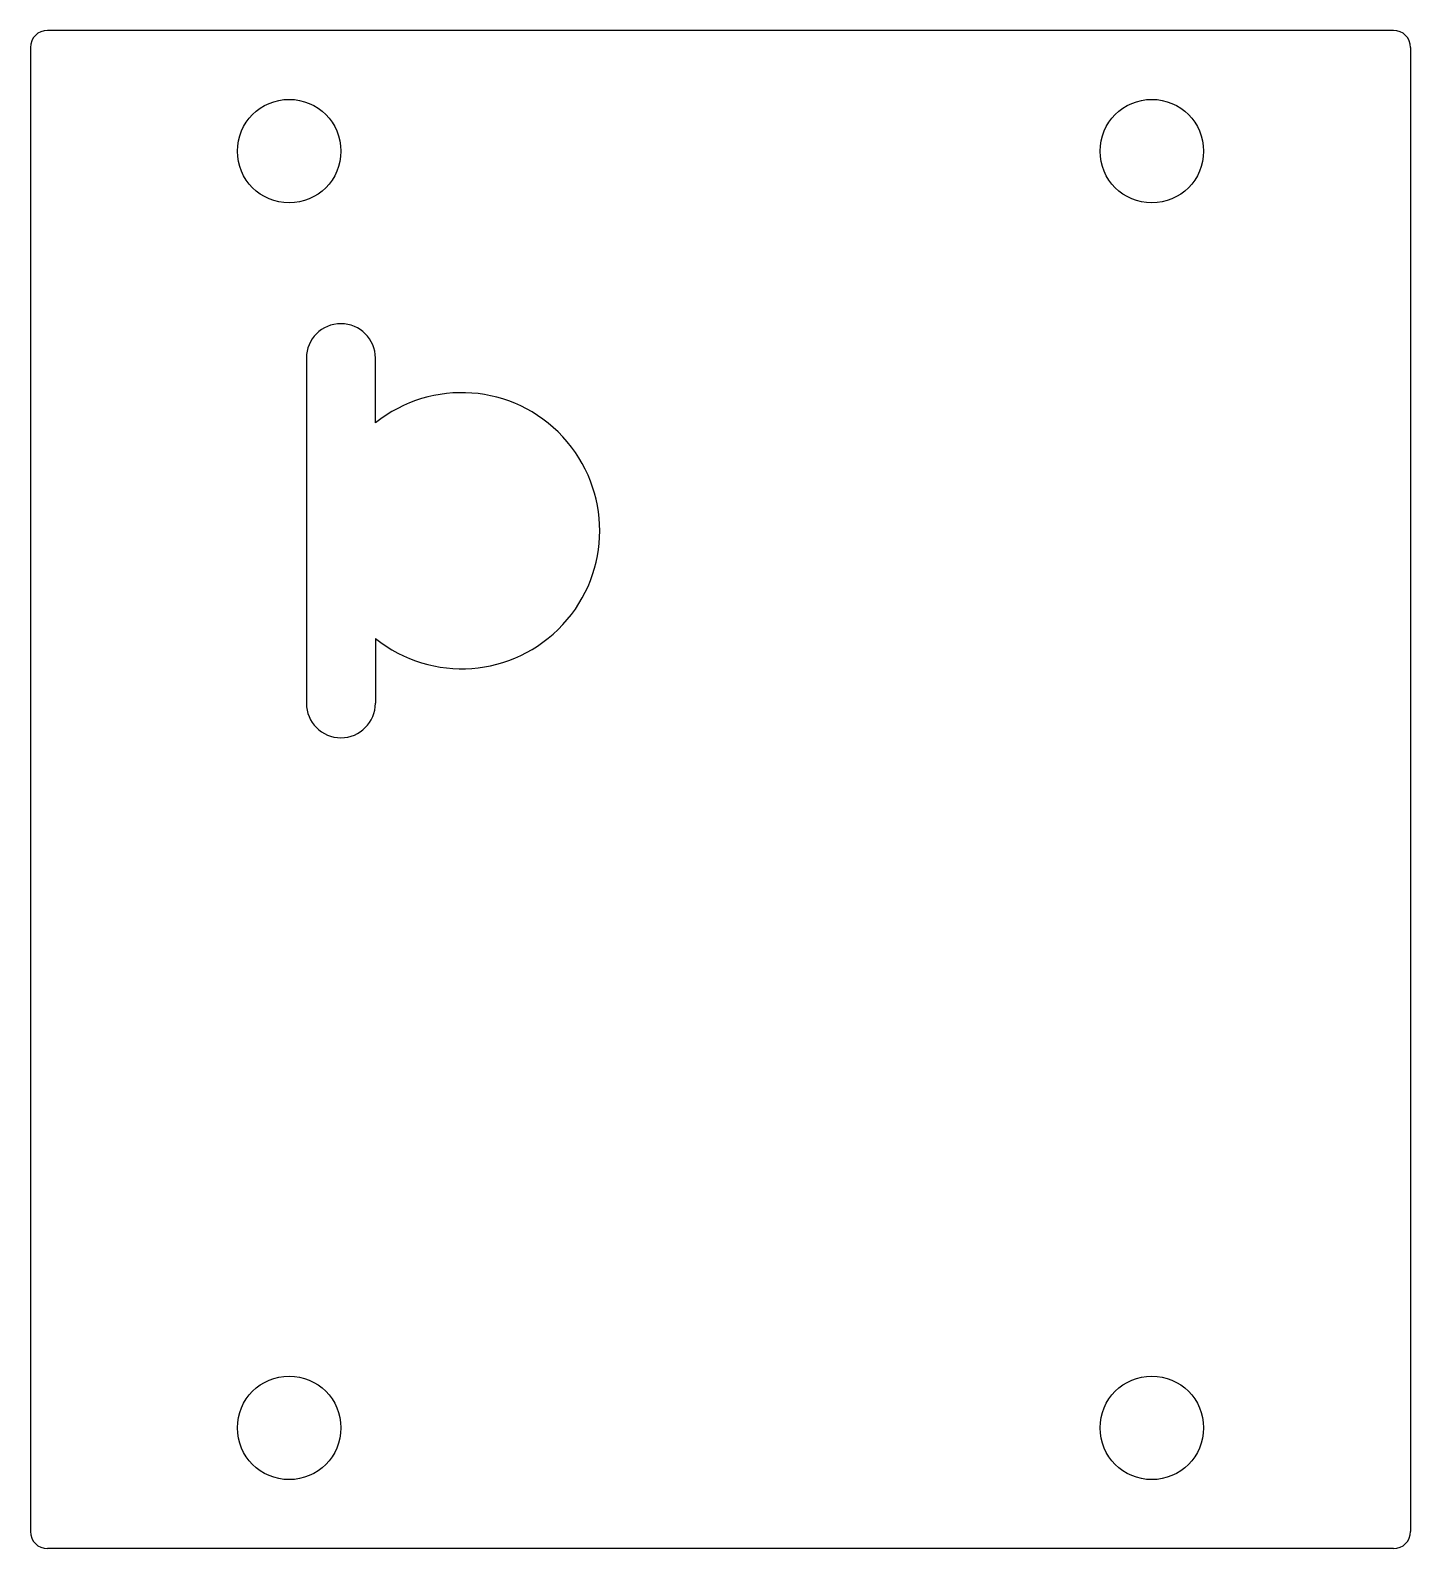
# Model space of a CAD drawing. Extents: x -25 to 55, y -59 to 29.
import ezdxf

# ---------------------------------------------------------------- set-up
doc = ezdxf.new("R2010")
doc.units = 0
doc.layers.add('b_BLDC_holder_part2_V2_001_', color=7, linetype='CONTINUOUS')

msp = doc.modelspace()

# ---------------------------------------------------------------- linework, layer by layer
at = {"layer": 'b_BLDC_holder_part2_V2_001_'}
for p, q in [((54, 29), (-24, 29)), ((-24, 29), (-24, 29, 10)), ((54, 29, 10), (-24, 29, 10)), ((54, 29), (-24, 29)), ((-24, 29), (-24, 29, 10)), ((54, 29, 10), (-24, 29, 10)), ((54, 29), (54, 29, 10)), ((54, 29), (54, 29, 10)), ((-25, 28), (-25, -58)), ((-25, 28), (-25, 28, 10)), ((-25, 28, 10), (-25, -58, 10)), ((-25, 28), (-25, -58)), ((-25, 28), (-25, 28, 10)), ((-25, 28, 10), (-25, -58, 10)), ((55, 28), (55, -58)), ((55, 28), (55, 28, 10)), ((55, 28, 10), (55, -58, 10)), ((55, 28), (55, -58)), ((55, 28), (55, 28, 10)), ((55, 28, 10), (55, -58, 10)), ((-7, 22), (-7, 22, 10)), ((-7, 22), (-7, 22, 10)), ((43, 22), (43, 22, 10)), ((43, 22), (43, 22, 10)), ((-9, 10), (-9, -10)), ((-9, 10, 10), (-9, -10, 10)), ((-9, 10), (-9, 10, 10)), ((-9, 10), (-9, -10)), ((-9, 10, 10), (-9, -10, 10)), ((-9, 10), (-9, 10, 10)), ((-5, 6.245), (-5, 10)), ((-5, 6.245, 10), (-5, 10, 10)), ((-5, 10), (-5, 10, 10)), ((-5, 10), (-5, 10, 10)), ((-5, 6.245), (-5, 10)), ((-5, 6.245, 10), (-5, 10, 10)), ((-5, 6.245), (-5, 6.245, 10)), ((-5, 6.245), (-5, 6.245, 10)), ((-5, -6.245), (-5, -10)), ((-5, -6.245, 10), (-5, -10, 10)), ((-5, -6.245), (-5, -6.245, 10)), ((-5, -6.245), (-5, -10)), ((-5, -6.245, 10), (-5, -10, 10)), ((-5, -6.245), (-5, -6.245, 10)), ((-9, -10), (-9, -10, 10)), ((-9, -10), (-9, -10, 10)), ((-5, -10), (-5, -10, 10)), ((-5, -10), (-5, -10, 10)), ((-7, -52), (-7, -52, 10)), ((-7, -52), (-7, -52, 10)), ((43, -52), (43, -52, 10)), ((43, -52), (43, -52, 10)), ((-25, -58), (-25, -58, 10)), ((-25, -58), (-25, -58, 10)), ((55, -58), (55, -58, 10)), ((55, -58), (55, -58, 10)), ((54, -59), (-24, -59)), ((54, -59, 10), (-24, -59, 10)), ((-24, -59), (-24, -59, 10)), ((54, -59), (-24, -59)), ((-24, -59), (-24, -59, 10)), ((54, -59, 10), (-24, -59, 10)), ((54, -59), (54, -59, 10)), ((54, -59), (54, -59, 10))]:
    msp.add_line(p, q, dxfattribs=at)
for centre in [(-10, 22), (-10, 22), (-10, 22), (-10, 22), (40, 22), (40, 22), (40, 22), (40, 22), (-10, -52), (-10, -52), (-10, -52), (-10, -52), (40, -52), (40, -52), (40, -52), (40, -52)]:
    msp.add_circle(centre, 3, dxfattribs=at)
for centre, radius, start, end in [((-24, 28), 1, 90, 180), ((-24, 28), 1, 90, 180), ((-24, 28, 10), 1, 90, 180), ((-24, 28, 10), 1, 90, 180), ((54, 28), 1, 0, 90), ((54, 28), 1, 0, 90), ((54, 28, 10), 1, 0, 90), ((54, 28, 10), 1, 0, 90), ((-7, 10), 2, 0, -180), ((-7, 10, 10), 2, 0, -180), ((-7, 10), 2, 0, -180), ((-7, 10, 10), 2, 0, -180), ((0, 0), 8, -128.682, 128.682), ((0, 0, 10), 8, -128.682, 128.682), ((0, 0), 8, -128.682, 128.682), ((0, 0, 10), 8, -128.682, 128.682), ((-7, -10), 2, -180, 0), ((-7, -10, 10), 2, -180, 0), ((-7, -10), 2, -180, 0), ((-7, -10, 10), 2, -180, 0), ((-24, -58), 1, 180, -90), ((-24, -58, 10), 1, 180, -90), ((-24, -58), 1, 180, -90), ((-24, -58, 10), 1, 180, -90), ((54, -58), 1, -90, 0), ((54, -58, 10), 1, -90, 0), ((54, -58), 1, -90, 0), ((54, -58, 10), 1, -90, 0)]:
    msp.add_arc(centre, radius, start, end, dxfattribs=at)

doc.saveas('drawing.dxf')
